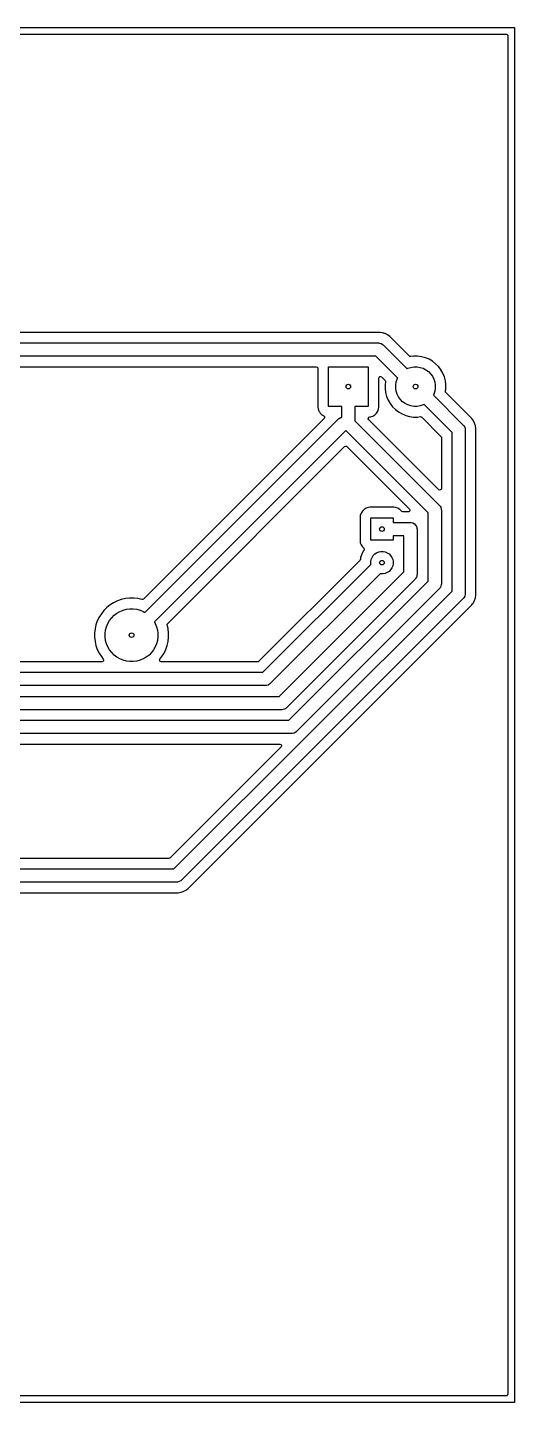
# Model space of a CAD drawing. Extents: x 20 to 124, y -124 to -20.
# Drawn here: x 87.2 to 124, y -124 to -20 of the extents above; entities that cross this region are included whole.
import ezdxf

# ---------------------------------------------------------------- set-up
doc = ezdxf.new("R2010")
doc.units = 0
doc.layers.add('BLACK', color=7, linetype='CONTINUOUS')
doc.layers.add('WHITE', color=7, linetype='CONTINUOUS')

msp = doc.modelspace()

# ---------------------------------------------------------------- linework, layer by layer
at = {"layer": 'BLACK', "linetype": 'CONTINUOUS'}
for p, q in [((20.6245, -20.5005), (123.3755, -20.5005)), ((123.3755, -20.5005), (123.442539, -20.520185)), ((123.442539, -20.520185), (123.488294, -20.572989)), ((123.488294, -20.572989), (123.4995, -20.6245)), ((123.4995, -20.6245), (123.4995, -123.3755)), ((113.820652, -43.0603), (78.759052, -43.0603)), ((113.848295, -43.064678), (113.820652, -43.0603)), ((114.022835, -43.092322), (113.848295, -43.064678)), ((114.096303, -43.116194), (114.022835, -43.092322)), ((114.120176, -43.123951), (114.096303, -43.116194)), ((114.170815, -43.140404), (114.120176, -43.123951)), ((114.217523, -43.155581), (114.170815, -43.140404)), ((114.308712, -43.202045), (114.217523, -43.155581)), ((114.308714, -43.202046), (114.308712, -43.202045)), ((114.399911, -43.248513), (114.308714, -43.202046)), ((114.565519, -43.368834), (114.399911, -43.248513)), ((114.565521, -43.368836), (114.565519, -43.368834)), ((116.051571, -44.854886), (114.565521, -43.368836)), ((78.6567, -43.8608), (113.7183, -43.8608)), ((113.7183, -43.8608), (113.783548, -43.865077)), ((113.783548, -43.865077), (113.783563, -43.865077)), ((113.783563, -43.865077), (113.909642, -43.89886)), ((113.909642, -43.89886), (114.022681, -43.964123)), ((114.022681, -43.964123), (114.022696, -43.964138)), ((114.022696, -43.964138), (114.071853, -44.007247)), ((114.071853, -44.007247), (115.876623, -45.812017)), ((113.511194, -44.8608), (78.863806, -44.8608)), ((79.246747, -45.6613), (109.0155, -45.6613)), ((109.0155, -45.6613), (109.082539, -45.680985)), ((109.082539, -45.680985), (109.128294, -45.733789)), ((109.128294, -45.733789), (109.1395, -45.7853)), ((109.94, -48.6625), (109.94, -45.6625)), ((109.94, -45.6625), (112.94, -45.6625)), ((112.94, -45.6625), (112.94, -48.6625)), ((115.169517, -46.519123), (113.511194, -44.8608)), ((115.945975, -45.776681), (116.169832, -45.703945)), ((116.086402, -44.879378), (116.051571, -44.854886)), ((116.155437, -44.890144), (116.086402, -44.879378)), ((116.369206, -44.862001), (116.155437, -44.890144)), ((116.169832, -45.703945), (116.402311, -45.667124)), ((116.369211, -44.862), (116.369206, -44.862001)), ((116.369217, -44.862), (116.369211, -44.862)), ((116.670783, -44.862), (116.369217, -44.862)), ((116.402311, -45.667124), (116.637689, -45.667124)), ((116.637689, -45.667124), (116.870168, -45.703945)), ((116.670788, -44.862), (116.670783, -44.862)), ((116.670793, -44.862001), (116.670788, -44.862)), ((116.969766, -44.901361), (116.670793, -44.862001)), ((116.870168, -45.703945), (117.094025, -45.776681)), ((117.26106, -44.979413), (116.969766, -44.901361)), ((117.539661, -45.094814), (117.26106, -44.979413)), ((117.539671, -45.094818), (117.539661, -45.094814)), ((117.800831, -45.245599), (117.539671, -45.094818)), ((118.040078, -45.429179), (117.800831, -45.245599)), ((118.040085, -45.429185), (118.040078, -45.429179)), ((118.253314, -45.642414), (118.040085, -45.429185)), ((118.25332, -45.642421), (118.253314, -45.642414)), ((118.428367, -45.870548), (118.25332, -45.642421)), ((109.1395, -45.7853), (109.1395, -48.70746)), ((113.7405, -46.521547), (113.760185, -46.454508)), ((113.7405, -48.707454), (113.7405, -46.521547)), ((113.760185, -46.454508), (113.812989, -46.408753)), ((113.812989, -46.408753), (113.882147, -46.398809)), ((113.882147, -46.398809), (113.945703, -46.427834)), ((113.945703, -46.427834), (113.952181, -46.433866)), ((113.952181, -46.433866), (114.212386, -46.694071)), ((114.212386, -46.694071), (114.245871, -46.755394)), ((114.247644, -46.797937), (114.219501, -47.011706)), ((114.245871, -46.755394), (114.247644, -46.797937)), ((115.061445, -46.812332), (115.134181, -46.588475)), ((115.134181, -46.588475), (115.169517, -46.519123)), ((115.876623, -45.812017), (115.945975, -45.776681)), ((117.094025, -45.776681), (117.303748, -45.88354)), ((117.303748, -45.88354), (117.494172, -46.021891)), ((117.494172, -46.021891), (117.660609, -46.188328)), ((117.660609, -46.188328), (117.79896, -46.378752)), ((117.79896, -46.378752), (117.905819, -46.588475)), ((117.905819, -46.588475), (117.978555, -46.812332)), ((118.4369, -45.881668), (118.428367, -45.870548)), ((118.587683, -46.142832), (118.4369, -45.881668)), ((118.703087, -46.421442), (118.587683, -46.142832)), ((118.781138, -46.712732), (118.703087, -46.421442)), ((118.8205, -47.011717), (118.781138, -46.712732)), ((114.219501, -47.011706), (114.2195, -47.011723)), ((114.2195, -47.011723), (114.2195, -47.313276)), ((114.2195, -47.313276), (114.219501, -47.313293)), ((114.219501, -47.313293), (114.258861, -47.612266)), ((114.258861, -47.612266), (114.336913, -47.90356)), ((115.024624, -47.044811), (115.061445, -46.812332)), ((115.024624, -47.280189), (115.024624, -47.044811)), ((115.061445, -47.512668), (115.024624, -47.280189)), ((115.134181, -47.736525), (115.061445, -47.512668)), ((115.24104, -47.946248), (115.134181, -47.736525)), ((117.905819, -47.736525), (117.870482, -47.805876)), ((117.870482, -47.805876), (120.132954, -50.068347)), ((117.978555, -47.512668), (117.905819, -47.736525)), ((117.978555, -46.812332), (118.015376, -47.044811)), ((118.015376, -47.280189), (117.978555, -47.512668)), ((118.015376, -47.044811), (118.015376, -47.280189)), ((118.792354, -47.527066), (118.8205, -47.313283)), ((118.794127, -47.569605), (118.792354, -47.527066)), ((118.827612, -47.630928), (118.794127, -47.569605)), ((118.8205, -47.313283), (118.8205, -47.011717)), ((120.623492, -49.426808), (118.827612, -47.630928)), ((109.1395, -48.70746), (109.15463, -48.841749)), ((109.15463, -48.841749), (109.154631, -48.841754)), ((109.154631, -48.841754), (109.214211, -49.012023)), ((110.94, -48.6625), (109.94, -48.6625)), ((110.94, -49.481348), (110.94, -48.6625)), ((112.94, -48.6625), (111.94, -48.6625)), ((111.94, -48.6625), (111.94, -49.757093)), ((113.665789, -49.012022), (113.725368, -48.841755)), ((113.725368, -48.841755), (113.7405, -48.707454)), ((114.336913, -47.90356), (114.452314, -48.182161)), ((114.452314, -48.182161), (114.452318, -48.182171)), ((114.452318, -48.182171), (114.603099, -48.443331)), ((114.603099, -48.443331), (114.786679, -48.682578)), ((114.786679, -48.682578), (114.786685, -48.682585)), ((114.786685, -48.682585), (114.999914, -48.895814)), ((115.379391, -48.136672), (115.24104, -47.946248)), ((115.545828, -48.303109), (115.379391, -48.136672)), ((115.736252, -48.44146), (115.545828, -48.303109)), ((115.945975, -48.548319), (115.736252, -48.44146)), ((116.169832, -48.621055), (115.945975, -48.548319)), ((116.402311, -48.657876), (116.169832, -48.621055)), ((116.637689, -48.657876), (116.402311, -48.657876)), ((116.870168, -48.621055), (116.637689, -48.657876)), ((117.094025, -48.548319), (116.870168, -48.621055)), ((117.163376, -48.512982), (117.094025, -48.548319)), ((119.2794, -50.629006), (117.163376, -48.512982)), ((109.603075, -49.575239), (95.94477, -63.233543)), ((96.067679, -64.242714), (110.699747, -49.610646)), ((109.214211, -49.012023), (109.249873, -49.068778)), ((109.249873, -49.068778), (109.310184, -49.164762)), ((109.310184, -49.164762), (109.437738, -49.292316)), ((109.437738, -49.292316), (109.502321, -49.332896)), ((109.502321, -49.332896), (109.581366, -49.382564)), ((109.581366, -49.382564), (109.627657, -49.434899)), ((109.60993, -49.567801), (109.603075, -49.575239)), ((109.638305, -49.503953), (109.60993, -49.567801)), ((109.627657, -49.434899), (109.638305, -49.503953)), ((110.699747, -49.610646), (110.748903, -49.567538)), ((110.748903, -49.567538), (110.748919, -49.567523)), ((110.748919, -49.567523), (110.861958, -49.50226)), ((110.861958, -49.50226), (110.94, -49.481348)), ((111.94, -49.757093), (118.326553, -56.143646)), ((112.94753, -49.604707), (112.952514, -49.535015)), ((112.981015, -49.66603), (112.94753, -49.604707)), ((112.952514, -49.535015), (112.994386, -49.479082)), ((118.267219, -54.952234), (112.981015, -49.66603)), ((112.994386, -49.479082), (113.054813, -49.455129)), ((113.054813, -49.455129), (113.11925, -49.447869)), ((113.11925, -49.447869), (113.119253, -49.447868)), ((113.119253, -49.447868), (113.119255, -49.447868)), ((113.119255, -49.447868), (113.289522, -49.388289)), ((113.289522, -49.388289), (113.442262, -49.292316)), ((113.442262, -49.292316), (113.569816, -49.164762)), ((113.569816, -49.164762), (113.665789, -49.012022)), ((114.999914, -48.895814), (114.999921, -48.89582)), ((114.999921, -48.89582), (115.239168, -49.0794)), ((115.239168, -49.0794), (115.500328, -49.230181)), ((115.500328, -49.230181), (115.500329, -49.230181)), ((115.500329, -49.230181), (115.500332, -49.230183)), ((115.500332, -49.230183), (115.686072, -49.307119)), ((115.686072, -49.307119), (115.778939, -49.345586)), ((115.778939, -49.345586), (115.77894, -49.345586)), ((115.77894, -49.345586), (115.778942, -49.345587)), ((115.778942, -49.345587), (116.070232, -49.423638)), ((116.070232, -49.423638), (116.369217, -49.463)), ((116.369217, -49.463), (116.369224, -49.463)), ((116.369224, -49.463), (116.670776, -49.463)), ((116.670776, -49.463), (116.670783, -49.463)), ((116.670783, -49.463), (116.884564, -49.434854)), ((116.884564, -49.434854), (116.953596, -49.445619)), ((116.953596, -49.445619), (116.988428, -49.470112)), ((116.988428, -49.470112), (118.442581, -50.924265)), ((120.623507, -49.426822), (120.623492, -49.426808)), ((120.626618, -49.429933), (120.623507, -49.426822)), ((120.626619, -49.429934), (120.626618, -49.429933)), ((120.771366, -49.574681), (120.626619, -49.429934)), ((120.771368, -49.574684), (120.771366, -49.574681)), ((120.771372, -49.574688), (120.771368, -49.574684)), ((120.84402, -49.674681), (120.771372, -49.574688)), ((120.891687, -49.74029), (120.84402, -49.674681)), ((120.952438, -49.85952), (120.891687, -49.74029)), ((120.984621, -49.922681), (120.952438, -49.85952)), ((111.24665, -50.477956), (96.774785, -64.94982)), ((117.473, -56.704306), (111.24665, -50.477956)), ((118.442581, -50.924265), (118.476066, -50.985588)), ((119.2794, -62.621593), (119.2794, -50.629006)), ((120.132954, -50.068347), (120.176069, -50.117511)), ((120.176069, -50.117511), (120.176077, -50.117519)), ((120.176077, -50.117519), (120.24134, -50.230558)), ((120.24134, -50.230558), (120.24134, -50.230559)), ((120.24134, -50.230559), (120.275123, -50.356637)), ((120.275123, -50.356637), (120.275123, -50.356652)), ((120.275123, -50.356652), (120.2794, -50.4219)), ((120.2794, -50.4219), (120.2794, -62.8287)), ((120.984623, -49.922687), (120.984621, -49.922681)), ((121.031365, -50.066549), (120.984623, -49.922687)), ((121.031371, -50.066564), (121.031365, -50.066549)), ((121.042744, -50.101568), (121.031371, -50.066564)), ((121.047877, -50.117366), (121.042744, -50.101568)), ((121.0799, -50.319548), (121.047877, -50.117366)), ((121.0799, -62.931052), (121.0799, -50.319548)), ((97.783954, -65.072729), (111.158968, -51.697714)), ((111.158968, -51.697714), (111.220291, -51.66423)), ((111.220291, -51.66423), (111.289983, -51.669214)), ((111.289983, -51.669214), (111.33433, -51.697715)), ((111.33433, -51.697715), (116.061934, -56.425319)), ((118.476066, -50.985588), (118.4789, -51.011946)), ((118.4789, -51.011946), (118.4789, -54.864553)), ((118.273697, -54.958266), (118.267219, -54.952234)), ((118.337253, -54.987291), (118.273697, -54.958266)), ((118.406411, -54.977347), (118.337253, -54.987291)), ((118.459215, -54.931592), (118.406411, -54.977347)), ((118.4789, -54.864553), (118.459215, -54.931592)), ((118.326553, -56.143646), (118.369668, -56.19281)), ((112.34463, -56.90825), (112.3295, -57.042539)), ((112.3295, -57.042539), (112.3295, -58.83246)), ((112.344631, -56.908245), (112.34463, -56.90825)), ((112.404211, -56.737976), (112.344631, -56.908245)), ((112.500184, -56.585237), (112.404211, -56.737976)), ((112.627737, -56.457684), (112.500184, -56.585237)), ((112.780476, -56.361711), (112.627737, -56.457684)), ((112.950745, -56.302131), (112.780476, -56.361711)), ((112.95075, -56.30213), (112.950745, -56.302131)), ((113.085039, -56.287), (112.95075, -56.30213)), ((113.085046, -56.287), (113.085039, -56.287)), ((114.874954, -56.287), (113.085046, -56.287)), ((113.13, -58.7875), (113.13, -57.0875)), ((113.13, -57.0875), (114.83, -57.0875)), ((114.83, -57.0875), (114.83, -57.4375)), ((114.87496, -56.287), (114.874954, -56.287)), ((115.009249, -56.30213), (114.87496, -56.287)), ((115.009254, -56.302131), (115.009249, -56.30213)), ((115.179523, -56.361711), (115.009254, -56.302131)), ((115.332262, -56.457684), (115.179523, -56.361711)), ((115.459816, -56.585238), (115.332262, -56.457684)), ((115.463865, -56.590315), (115.459816, -56.585238)), ((115.493771, -56.617315), (115.463865, -56.590315)), ((115.56081, -56.637), (115.493771, -56.617315)), ((115.974253, -56.637), (115.56081, -56.637)), ((115.983099, -56.636684), (115.974253, -56.637)), ((116.048563, -56.612267), (115.983099, -56.636684)), ((116.090435, -56.556334), (116.048563, -56.612267)), ((116.061934, -56.425319), (116.095419, -56.486642)), ((116.095419, -56.486642), (116.090435, -56.556334)), ((117.473, -61.879993), (117.473, -56.704306)), ((118.369668, -56.19281), (118.369677, -56.192819)), ((118.369677, -56.192819), (118.424052, -56.287)), ((118.424052, -56.287), (118.43494, -56.305858)), ((118.43494, -56.305858), (118.468723, -56.431937)), ((118.468723, -56.431937), (118.468723, -56.431952)), ((118.468723, -56.431952), (118.473, -56.4972)), ((118.473, -56.4972), (118.473, -62.0871)), ((114.83, -57.4375), (116.1317, -57.4375)), ((116.1317, -57.4375), (116.196963, -57.441778)), ((116.196963, -57.441778), (116.323042, -57.47556)), ((116.323042, -57.47556), (116.436081, -57.540823)), ((116.436081, -57.540823), (116.528377, -57.633119)), ((116.528377, -57.633119), (116.59364, -57.746158)), ((116.59364, -57.746158), (116.627422, -57.872237)), ((116.627422, -57.872237), (116.6317, -57.9375)), ((116.6317, -57.9375), (116.6317, -61.3804)), ((112.3295, -58.83246), (112.34463, -58.966749)), ((112.34463, -58.966749), (112.344631, -58.966754)), ((112.344631, -58.966754), (112.404211, -59.137023)), ((112.404211, -59.137023), (112.500184, -59.289762)), ((114.83, -58.7875), (113.13, -58.7875)), ((115.6317, -58.4375), (114.83, -58.4375)), ((114.83, -58.4375), (114.83, -58.7875)), ((115.6317, -61.173293), (115.6317, -58.4375)), ((112.312072, -60.306241), (104.685634, -67.932681)), ((112.316934, -60.301093), (112.312072, -60.306241)), ((112.346864, -60.237959), (112.316934, -60.301093)), ((112.370139, -60.091009), (112.346864, -60.237959)), ((112.450422, -59.843925), (112.370139, -60.091009)), ((112.568367, -59.612446), (112.450422, -59.843925)), ((112.500184, -59.289762), (112.600576, -59.390154)), ((112.613214, -59.550719), (112.568367, -59.612446)), ((112.600576, -59.390154), (112.634061, -59.451477)), ((112.629077, -59.521169), (112.613214, -59.550719)), ((112.634061, -59.451477), (112.629077, -59.521169)), ((113.134093, -60.394185), (113.166601, -60.230758)), ((113.166601, -60.230758), (113.230367, -60.076813)), ((113.230367, -60.076813), (113.322941, -59.938266)), ((113.322941, -59.938266), (113.440766, -59.820441)), ((113.440766, -59.820441), (113.579313, -59.727867)), ((113.579313, -59.727867), (113.733258, -59.664101)), ((113.733258, -59.664101), (113.896685, -59.631593)), ((113.896685, -59.631593), (114.063315, -59.631593)), ((114.063315, -59.631593), (114.226742, -59.664101)), ((114.226742, -59.664101), (114.380687, -59.727867)), ((114.380687, -59.727867), (114.519234, -59.820441)), ((114.519234, -59.820441), (114.637059, -59.938266)), ((114.637059, -59.938266), (114.729633, -60.076813)), ((114.729633, -60.076813), (114.793399, -60.230758)), ((114.793399, -60.230758), (114.825907, -60.394185)), ((104.980894, -68.7695), (113.143298, -60.607094)), ((113.850405, -61.314201), (105.541553, -69.623053)), ((106.204594, -70.6004), (115.6317, -61.173293)), ((113.134093, -60.560815), (113.134093, -60.394185)), ((113.143298, -60.607094), (113.134093, -60.560815)), ((113.896685, -61.323407), (113.850405, -61.314201)), ((114.063315, -61.323407), (113.896685, -61.323407)), ((114.226742, -61.290899), (114.063315, -61.323407)), ((114.380687, -61.227133), (114.226742, -61.290899)), ((114.519234, -61.134559), (114.380687, -61.227133)), ((114.637059, -61.016734), (114.519234, -61.134559)), ((114.729633, -60.878187), (114.637059, -61.016734)), ((114.793399, -60.724242), (114.729633, -60.878187)), ((114.825907, -60.560815), (114.793399, -60.724242)), ((114.825907, -60.394185), (114.825907, -60.560815)), ((116.485254, -61.733953), (106.765253, -71.453953)), ((106.950894, -72.4021), (117.473, -61.879993)), ((116.528361, -61.684796), (116.485254, -61.733953)), ((116.528377, -61.684781), (116.528361, -61.684796)), ((116.59364, -61.571742), (116.528377, -61.684781)), ((116.608375, -61.516749), (116.59364, -61.571742)), ((116.627423, -61.445663), (116.608375, -61.516749)), ((116.6317, -61.3804), (116.627423, -61.445647)), ((116.627423, -61.445647), (116.627423, -61.445663)), ((118.369669, -62.391488), (118.326554, -62.440653)), ((118.369677, -62.391481), (118.369669, -62.391488)), ((118.43494, -62.278442), (118.369677, -62.391481)), ((118.442079, -62.251798), (118.43494, -62.278442)), ((118.468723, -62.152363), (118.442079, -62.251798)), ((118.473, -62.0871), (118.468723, -62.152347)), ((118.468723, -62.152347), (118.468723, -62.152363)), ((93.981604, -63.371098), (93.698213, -63.507572)), ((94.278498, -63.267211), (93.981604, -63.371098)), ((94.2785, -63.26721), (94.278498, -63.267211)), ((94.585156, -63.197218), (94.2785, -63.26721)), ((94.585172, -63.197216), (94.585156, -63.197218)), ((94.897722, -63.162), (94.585172, -63.197216)), ((94.897727, -63.162), (94.897722, -63.162)), ((95.212273, -63.162), (94.897727, -63.162)), ((95.212277, -63.162), (95.212273, -63.162)), ((95.524827, -63.197216), (95.212277, -63.162)), ((95.524843, -63.197218), (95.524827, -63.197216)), ((95.829497, -63.266753), (95.524843, -63.197218)), ((95.883447, -63.267028), (95.829497, -63.266753)), ((95.94477, -63.233543), (95.883447, -63.267028)), ((98.257394, -83.6436), (119.2794, -62.621593)), ((120.132954, -63.182253), (98.818053, -84.497153)), ((118.326554, -62.440653), (107.511553, -73.255653)), ((120.176069, -63.133088), (120.132954, -63.182253)), ((120.176077, -63.133081), (120.176069, -63.133088)), ((120.24134, -63.020042), (120.176077, -63.133081)), ((120.248479, -62.993398), (120.24134, -63.020042)), ((120.275123, -62.893963), (120.248479, -62.993398)), ((120.2794, -62.8287), (120.275123, -62.893947)), ((120.275123, -62.893947), (120.275123, -62.893963)), ((120.891687, -63.51031), (120.954211, -63.3876)), ((120.954211, -63.3876), (120.984621, -63.327918)), ((120.984621, -63.327918), (121.047877, -63.133234)), ((121.047877, -63.133234), (121.0799, -62.931052)), ((92.767422, -64.339378), (92.600072, -64.605713)), ((92.963538, -64.093456), (92.767422, -64.339378)), ((93.185956, -63.871038), (92.963538, -64.093456)), ((93.431878, -63.674922), (93.185956, -63.871038)), ((93.698213, -63.507572), (93.431878, -63.674922)), ((93.55132, -64.643808), (93.736308, -64.45882)), ((93.736308, -64.45882), (93.94386, -64.299561)), ((93.94386, -64.299561), (94.170423, -64.168755)), ((94.170423, -64.168755), (94.412121, -64.06864)), ((94.412121, -64.06864), (94.664819, -64.000929)), ((94.664819, -64.000929), (94.924194, -63.966782)), ((94.924194, -63.966782), (95.185806, -63.966782)), ((95.185806, -63.966782), (95.445181, -64.000929)), ((95.445181, -64.000929), (95.697879, -64.06864)), ((95.697879, -64.06864), (95.939577, -64.168755)), ((95.939577, -64.168755), (96.067679, -64.242714)), ((99.311719, -85.135566), (120.61955, -63.827732)), ((120.61955, -63.827732), (120.619557, -63.827727)), ((120.619557, -63.827727), (120.626617, -63.820667)), ((120.626617, -63.820667), (120.626619, -63.820666)), ((120.626619, -63.820666), (120.771366, -63.675919)), ((120.771366, -63.675919), (120.771368, -63.675915)), ((120.771368, -63.675915), (120.771371, -63.675913)), ((120.771371, -63.675913), (120.824132, -63.60329)), ((120.824132, -63.60329), (120.891687, -63.51031)), ((92.289716, -65.492672), (92.2545, -65.805222)), ((92.289718, -65.492656), (92.289716, -65.492672)), ((92.35971, -65.186), (92.289718, -65.492656)), ((92.359711, -65.185998), (92.35971, -65.186)), ((92.463598, -64.889104), (92.359711, -65.185998)), ((92.600072, -64.605713), (92.463598, -64.889104)), ((93.093429, -65.572319), (93.16114, -65.319621)), ((93.16114, -65.319621), (93.261255, -65.077923)), ((93.261255, -65.077923), (93.392061, -64.85136)), ((93.392061, -64.85136), (93.55132, -64.643808)), ((96.774785, -64.94982), (96.848745, -65.077923)), ((96.848745, -65.077923), (96.94886, -65.319621)), ((96.94886, -65.319621), (97.016571, -65.572319)), ((97.750746, -65.188), (97.755019, -65.118261)), ((97.810212, -65.448541), (97.750746, -65.188)), ((97.755019, -65.118261), (97.783954, -65.072729)), ((97.820282, -65.49266), (97.810212, -65.448541)), ((97.8555, -65.805227), (97.820282, -65.49266)), ((92.2545, -65.805222), (92.2545, -66.119777)), ((92.2545, -66.119777), (92.289716, -66.432327)), ((92.289716, -66.432327), (92.289718, -66.432343)), ((92.289718, -66.432343), (92.35971, -66.738999)), ((93.059282, -65.831694), (93.093429, -65.572319)), ((93.059282, -66.093306), (93.059282, -65.831694)), ((93.093429, -66.352681), (93.059282, -66.093306)), ((93.16114, -66.605379), (93.093429, -66.352681)), ((97.016571, -66.352681), (96.94886, -66.605379)), ((97.016571, -65.572319), (97.050718, -65.831694)), ((97.050718, -66.093306), (97.016571, -66.352681)), ((97.050718, -65.831694), (97.050718, -66.093306)), ((97.750289, -66.739), (97.820282, -66.43234)), ((97.820282, -66.43234), (97.8555, -66.119773)), ((97.8555, -66.119773), (97.8555, -65.805227)), ((92.35971, -66.738999), (92.359711, -66.739001)), ((92.359711, -66.739001), (92.463598, -67.035895)), ((92.463598, -67.035895), (92.600072, -67.319286)), ((92.600072, -67.319286), (92.600074, -67.319289)), ((92.600074, -67.319289), (92.767423, -67.585623)), ((92.767423, -67.585623), (92.850809, -67.690185)), ((93.261255, -66.847077), (93.16114, -66.605379)), ((93.392061, -67.07364), (93.261255, -66.847077)), ((93.55132, -67.281192), (93.392061, -67.07364)), ((93.736308, -67.46618), (93.55132, -67.281192)), ((93.94386, -67.625439), (93.736308, -67.46618)), ((96.373692, -67.46618), (96.16614, -67.625439)), ((96.55868, -67.281192), (96.373692, -67.46618)), ((96.717939, -67.07364), (96.55868, -67.281192)), ((96.848745, -66.847077), (96.717939, -67.07364)), ((96.94886, -66.605379), (96.848745, -66.847077)), ((97.197385, -67.767687), (97.342577, -67.585623)), ((97.342577, -67.585623), (97.509926, -67.319289)), ((97.509926, -67.319289), (97.646402, -67.035894)), ((97.646402, -67.035894), (97.750289, -66.739)), ((92.815668, -67.969), (70.752047, -67.969)), ((92.878397, -67.951963), (92.815668, -67.969)), ((92.850809, -67.690185), (92.912615, -67.767687)), ((92.926268, -67.901069), (92.878397, -67.951963)), ((92.912615, -67.767687), (92.939023, -67.832374)), ((92.939023, -67.832374), (92.926268, -67.901069)), ((94.170423, -67.756245), (93.94386, -67.625439)), ((94.412121, -67.85636), (94.170423, -67.756245)), ((94.664819, -67.924071), (94.412121, -67.85636)), ((94.924194, -67.958218), (94.664819, -67.924071)), ((95.185806, -67.958218), (94.924194, -67.958218)), ((95.445181, -67.924071), (95.185806, -67.958218)), ((95.697879, -67.85636), (95.445181, -67.924071)), ((95.939577, -67.756245), (95.697879, -67.85636)), ((96.16614, -67.625439), (95.939577, -67.756245)), ((97.171594, -67.827353), (97.197385, -67.767687)), ((97.181538, -67.896511), (97.171594, -67.827353)), ((97.227293, -67.949315), (97.181538, -67.896511)), ((97.294332, -67.969), (97.227293, -67.949315)), ((104.597953, -67.969), (97.294332, -67.969)), ((104.624311, -67.966166), (104.597953, -67.969)), ((104.685634, -67.932681), (104.624311, -67.966166)), ((70.369107, -68.7695), (104.980894, -68.7695)), ((105.492381, -69.666177), (105.39828, -69.720506)), ((105.492396, -69.666161), (105.492381, -69.666177)), ((105.541553, -69.623053), (105.492396, -69.666161)), ((105.188, -69.7695), (70.162, -69.7695)), ((78.884, -70.6004), (106.204594, -70.6004)), ((105.253248, -69.765223), (105.188, -69.7695)), ((105.253263, -69.765223), (105.253248, -69.765223)), ((105.379342, -69.73144), (105.253263, -69.765223)), ((105.39828, -69.720506), (105.379342, -69.73144)), ((106.4117, -71.6004), (79.091107, -71.6004)), ((106.476948, -71.596123), (106.4117, -71.6004)), ((106.476963, -71.596123), (106.476948, -71.596123)), ((106.603042, -71.56234), (106.476963, -71.596123)), ((106.716081, -71.497077), (106.603042, -71.56234)), ((106.716096, -71.497061), (106.716081, -71.497077)), ((106.765253, -71.453953), (106.716096, -71.497061)), ((81.4451, -72.4021), (106.950894, -72.4021)), ((107.158, -73.4021), (81.652206, -73.4021)), ((107.223248, -73.397823), (107.158, -73.4021)), ((107.223263, -73.397823), (107.223248, -73.397823)), ((107.349342, -73.36404), (107.223263, -73.397823)), ((107.462381, -73.298777), (107.349342, -73.36404)), ((107.462396, -73.298761), (107.462381, -73.298777)), ((107.511553, -73.255653), (107.462396, -73.298761)), ((82.035146, -74.2026), (106.266953, -74.2026)), ((106.354634, -74.414281), (97.962134, -82.806781)), ((106.266953, -74.2026), (106.333992, -74.222285)), ((106.333992, -74.222285), (106.379747, -74.275089)), ((106.360666, -74.407803), (106.354634, -74.414281)), ((106.389691, -74.344247), (106.360666, -74.407803)), ((106.379747, -74.275089), (106.389691, -74.344247)), ((97.874453, -82.8431), (73.642645, -82.8431)), ((97.900811, -82.840266), (97.874453, -82.8431)), ((97.962134, -82.806781), (97.900811, -82.840266)), ((73.7036, -83.6436), (98.257394, -83.6436)), ((98.4645, -84.6436), (73.910706, -84.6436)), ((98.529748, -84.639323), (98.4645, -84.6436)), ((98.529763, -84.639323), (98.529748, -84.639323)), ((98.655842, -84.60554), (98.529763, -84.639323)), ((98.768881, -84.540277), (98.655842, -84.60554)), ((98.768896, -84.540261), (98.768881, -84.540277)), ((98.818053, -84.497153), (98.768896, -84.540261)), ((99.054914, -85.302353), (99.146111, -85.255887)), ((99.146111, -85.255887), (99.311719, -85.135566)), ((74.293647, -85.4441), (98.566851, -85.4441)), ((98.566851, -85.4441), (98.566852, -85.4441)), ((98.566852, -85.4441), (98.769035, -85.412077)), ((98.769035, -85.412077), (98.866376, -85.380448)), ((98.866376, -85.380448), (98.963719, -85.34882)), ((98.963719, -85.34882), (99.054914, -85.302353)), ((123.3755, -123.4995), (20.6245, -123.4995)), ((123.427011, -123.488294), (123.3755, -123.4995)), ((123.479815, -123.442539), (123.427011, -123.488294)), ((123.4995, -123.3755), (123.479815, -123.442539))]:
    msp.add_line(p, q, dxfattribs=at)
at = {"layer": 'BLACK'}
for centre in [(111.44, -47.1625), (116.52, -47.1625), (113.98, -57.9375), (113.98, -60.4775), (95.055, -65.9625)]:
    msp.add_circle(centre, 0.175, dxfattribs=at)
at = {"layer": 'WHITE', "linetype": 'CONTINUOUS'}
for p, q in [((20, -20), (124, -20)), ((124, -20), (124, -124)), ((124, -124), (20, -124))]:
    msp.add_line(p, q, dxfattribs=at)
at = {"layer": 'WHITE'}
for centre in [(111.44, -47.1625), (116.52, -47.1625), (113.98, -57.9375), (113.98, -60.4775), (95.055, -65.9625)]:
    msp.add_circle(centre, 0.175, dxfattribs=at)

doc.saveas('drawing.dxf')
